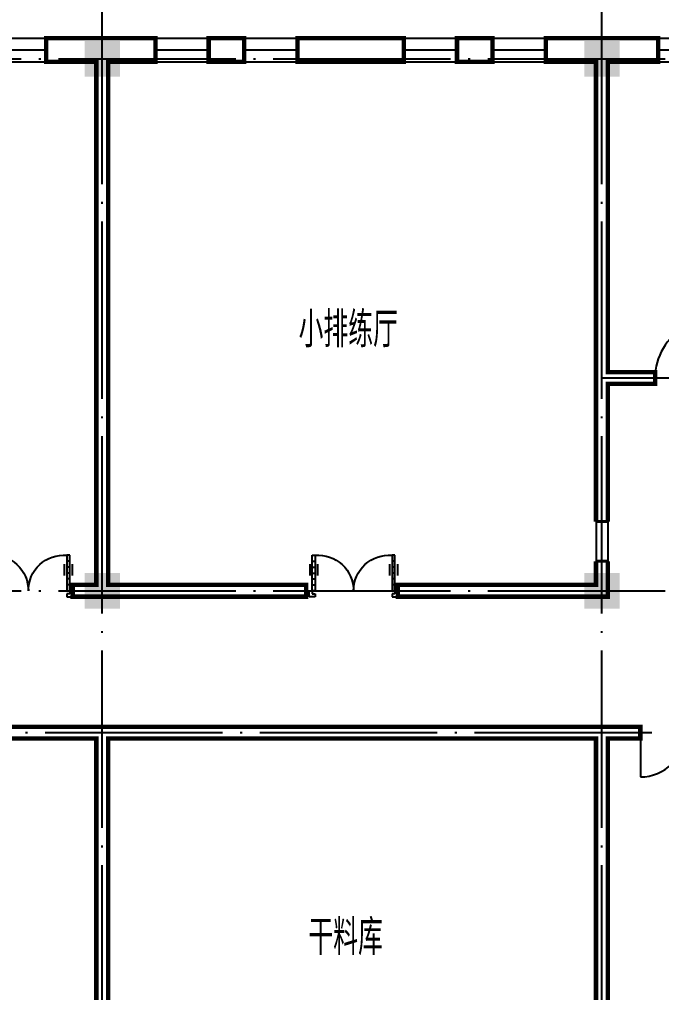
# Model space of a CAD drawing. Extents: x -55219 to 470149, y 494712 to 780039.
# Drawn here: x 142360 to 153219, y 752294 to 768755 of the extents above; entities that cross this region are included whole.
import ezdxf
from ezdxf.enums import TextEntityAlignment as Align

# ---------------------------------------------------------------- set-up
doc = ezdxf.new("R2010")
doc.units = 0
doc.header["$LTSCALE"] = 1500
doc.header["$MEASUREMENT"] = 0
doc.linetypes.add('DOTE', pattern=[2.4200000000000004, 2, -0.2, 0.02, -0.2])
doc.layers.get('0').update_dxf_attribs({"linetype": 'CONTINUOUS'})
for name, color, linetype in [('COLUMN', 7, 'CONTINUOUS'), ('DOTE', 1, 'DOTE'), ('LVTRY', 6, 'CONTINUOUS'), ('PUB_TEXT', 7, 'CONTINUOUS'), ('PUB_WALL', 255, 'CONTINUOUS'), ('WALL', 255, 'CONTINUOUS'), ('WINDOW', 2, 'CONTINUOUS'), ('WINDOW_TEXT', 7, 'CONTINUOUS')]:
    doc.layers.add(name, color=color, linetype=linetype)
doc.styles.add('_HZTXT', font='txt.shx', dxfattribs={"width": 0.8, "bigfont": 'hztxt.shx'})
doc.styles.add('SIMPLEX', font='SIMPLEX.SHX')

# ---------------------------------------------------------------- blocks, each defined once
blk = doc.blocks.new('_WBLK')
for p, q in [((-0.5, 0.5), (0.5, 0.5)), ((-0.5, 0), (0.5, 0)), ((-0.4999999999999999, -0.5), (0.5, -0.5))]:
    blk.add_line(p, q)
at = {"layer": 'WINDOW_TEXT', "style": 'SIMPLEX', "flags": 9}
blk.add_attdef('A', text='', height=1, dxfattribs=at).set_placement((0, 1.5), align=Align.MIDDLE)
blk = doc.blocks.new('_FZH')
blk.add_solid([(0.5, 0.5), (0.5, -0.5), (-0.5, 0.5), (-0.5, -0.5)])
blk = doc.blocks.new('_DBLK')
blk.add_line((-0.5, 0), (2.220446049250313e-16, -0.8660254037844385))
blk.add_arc((-0.5, 0), 1, 300.0000000000001, 0)
at = {"layer": 'WINDOW_TEXT', "style": 'SIMPLEX', "flags": 9}
blk.add_attdef('A', text='', height=1, dxfattribs=at).set_placement((0, 1.5), align=Align.MIDDLE)
blk = doc.blocks.new('M_A11UZJ')
for p, q in [((0.5000000000002999, 0), (0.5000000000002999, 0.4999999999992998)), ((-0.4999999999992997, -0.4999999999992998), (-0.4999999999992997, 0))]:
    blk.add_line(p, q)
for centre, start, end in [((-0.4999999999992997, 0), 0, 1.477046709216281e-14), ((0.4999999999992998, 0), 90, 180), ((-0.4999999999992997, 0), 270, 0)]:
    blk.add_arc(centre, 0.4999999999992998, start, end)
blk = doc.blocks.new('M_A21OEG')
for p, q in [((-0.4666666666671263, 1.006460100447329e-12), (-0.4666666666671126, 0.4000000000014053)), ((-0.4666666666671263, 1.006460100447329e-12), (-0.4666666666671126, 0.4000000000014053)), ((-0.4666666666671126, 0.4000000000014053), (-0.433333333333754, 0.4000000000014087)), ((-0.4666666666671263, 1.006460100447329e-12), (-0.4666666666671126, 0.4000000000014053)), ((-0.4666666666671229, 0.3333333333346709), (-0.4333333333337506, 0.3333333333346745)), ((-0.433333333333754, 0.4000000000014087), (-0.4333333333337575, 1.006460100447329e-12)), ((-0.433333333333754, 0.4000000000014087), (-0.4333333333337575, 1.006460100447329e-12)), ((0.4333333333337642, 0.4000000000014053), (0.4333333333337711, 9.996009945714518e-13)), ((0.4666666666671331, 0.4000000000014053), (0.4333333333337642, 0.4000000000014053)), ((0.4666666666671365, 0.3333333333346709), (0.4333333333337676, 0.3333333333346709)), ((0.4666666666671331, 1.006460100447329e-12), (0.4666666666671331, 0.4000000000014053)), ((-0.4948631697604643, 0.3004682311042859), (-0.4948631697604746, 0.1721992475506417)), ((-0.4666666666671297, 0.2666666666679402), (-0.433333333333754, 0.2666666666679333)), ((-0.4051368302404091, 0.3004682311042824), (-0.4051368302404091, 0.1721992475506348)), ((0.4051368302404192, 0.300468231104279), (0.4051368302404192, 0.1721992475506313)), ((0.4666666666671365, 0.2666666666679333), (0.4333333333337642, 0.2666666666679298)), ((0.4948631697604814, 0.3004682311042824), (0.4948631697604883, 0.1721992475506417)), ((-0.4666666666671263, 0.2000000000012059), (-0.4333333333337575, 0.2000000000012059)), ((-0.4666666666671229, 0.1333333333344716), (-0.4333333333337575, 0.1333333333344819)), ((0.4666666666671331, 0.2000000000012059), (0.4333333333337711, 0.200000000001199)), ((0.4666666666671365, 0.1333333333344716), (0.4333333333337676, 0.1333333333344716)), ((-0.5000000000004917, 1.009889653385268e-12), (-0.4666666666671263, 1.006460100447329e-12)), ((-0.5000000000004917, -0.0666666666657278), (-0.5000000000004917, 1.009889653385268e-12)), ((-0.5000000000004917, -0.0666666666657278), (-0.5000000000004917, 1.009889653385268e-12)), ((-0.4666666666671263, 0.06666666666773044), (-0.4333333333337608, 0.06666666666774074)), ((-0.4666666666671263, 1.006460100447329e-12), (-0.4666666666671229, -0.03333333333235897)), ((-0.4333333333337575, 1.006460100447329e-12), (-0.4666666666671263, 1.006460100447329e-12)), ((-0.4333333333337575, 1.006460100447329e-12), (-0.4666666666671263, 1.006460100447329e-12)), ((-0.4666666666671263, 1.006460100447329e-12), (-0.4666666666671229, -0.03333333333235897)), ((-0.4333333333337575, 1.006460100447329e-12), (-0.4666666666671263, 1.006460100447329e-12)), ((0.4666666666671365, 0.06666666666773387), (0.4333333333337642, 0.06666666666773044)), ((0.4333333333337711, 9.996009945714518e-13), (0.4666666666671331, 1.006460100447329e-12)), ((0.4666666666671331, 1.006460100447329e-12), (0.4666666666671331, -0.03333333333236239)), ((0.5000000000005019, 1.006460100447329e-12), (0.4666666666671331, 1.006460100447329e-12)), ((0.500000000000495, -0.06666666666572438), (0.500000000000495, 1.013319206323207e-12)), ((-0.433333333333754, -0.0666666666657278), (-0.5000000000004917, -0.0666666666657278)), ((-0.4666666666671229, -0.03333333333235897), (-0.433333333333754, -0.03333333333235897)), ((-0.433333333333754, -0.03333333333235897), (-0.433333333333754, -0.0666666666657278)), ((0.4666666666671331, -0.03333333333236239), (0.4333333333337676, -0.03333333333235897)), ((0.4333333333337676, -0.03333333333235897), (0.4333333333337676, -0.0666666666657278)), ((0.4333333333337676, -0.0666666666657278), (0.500000000000495, -0.06666666666572438))]:
    blk.add_line(p, q)
for centre, start, end in [((-0.399997579614585, 0.001391510974531162), 359.8006803331529, 94.780539752124), ((0.3999975796145881, 0.001391510974527732), 85.21946024787614, 180.1993196668473)]:
    blk.add_arc(centre, 0.4000000000003999, start, end)

msp = doc.modelspace()

# ---------------------------------------------------------------- linework, layer by layer
at = {"layer": 'DOTE'}
for p, q in [((143760.4958555294, 700628.414607193), (143760.4958555294, 770865.1463437126)), ((152210.4958555293, 700628.4146071929), (152210.4958555293, 770865.1463437126)), ((99460.49585552939, 768090.3728899114), (171810.4958555293, 768090.3728899114)), ((152210.4958555293, 762690.3728899113), (157910.4958555294, 762690.3728899114)), ((99460.49585552944, 759090.3728899114), (180472.7041878171, 759090.3728899114)), ((99234.71507108543, 756690.3728899114), (161210.4958555294, 756690.3728899115))]:
    msp.add_line(p, q, dxfattribs=at)
at = {"layer": 'LVTRY'}
msp.add_line((152310.4958555294, 760260.3728899114), (152310.4958555294, 759590.3728899114), dxfattribs=at)
at = {"layer": 'LVTRY', "const_width": 50}
for points in [[(152310.4958555293, 760260.3728899114), (152110.4958555294, 760260.3728899114)], [(152110.4958555294, 759590.3728899114), (152310.4958555292, 759590.3728899114)]]:
    msp.add_lwpolyline(points, dxfattribs=at)
at = {"layer": 'PUB_WALL', "const_width": 75}
for points in [[(144660.4958555294, 768040.3728899114), (143860.4958555294, 768040.3728899114), (143860.4958555294, 759190.3728899114), (147210.4958555294, 759190.3728899114), (147210.4958555294, 758990.3728899114), (143260.4958555293, 758990.3728899114), (143260.4958555293, 759190.3728899114), (143660.4958555294, 759190.3728899114), (143660.4958555294, 768040.3728899114), (142810.4958555294, 768040.3728899114), (142810.4958555294, 768440.3728899113), (144660.4958555294, 768440.3728899113), (144660.4958555294, 768040.3728899115)], [(144660.4958555294, 768040.3728899114), (143860.4958555294, 768040.3728899114), (143860.4958555294, 759190.3728899114), (147210.4958555294, 759190.3728899114), (147210.4958555294, 758990.3728899114), (143260.4958555293, 758990.3728899114), (143260.4958555293, 759190.3728899114), (143660.4958555294, 759190.3728899114), (143660.4958555294, 768040.3728899114), (142810.4958555294, 768040.3728899114), (142810.4958555294, 768440.3728899113), (144660.4958555294, 768440.3728899113), (144660.4958555294, 768040.3728899115)], [(147060.4958555294, 768440.3728899113), (148860.4958555294, 768440.3728899113), (148860.4958555294, 768040.3728899114), (147060.4958555296, 768040.3728899114), (147060.4958555295, 768440.3728899114)], [(147060.4958555294, 768440.3728899113), (148860.4958555294, 768440.3728899113), (148860.4958555294, 768040.3728899114), (147060.4958555296, 768040.3728899114), (147060.4958555295, 768440.3728899114)], [(152310.4958555294, 760260.3728899114), (152310.4958555293, 762590.3728899113), (153110.4958555293, 762590.3728899114), (153110.4958555294, 762790.3728899114), (152310.4958555294, 762790.3728899114), (152310.4958555293, 768040.3728899114), (153160.4958555294, 768040.3728899114), (153160.4958555294, 768440.3728899114), (151260.4958555294, 768440.3728899114), (151260.4958555294, 768040.3728899114), (152110.4958555294, 768040.3728899114), (152110.4958555294, 760260.3728899114)], [(152310.4958555294, 760260.3728899114), (152310.4958555293, 762590.3728899113), (153110.4958555293, 762590.3728899114), (153110.4958555294, 762790.3728899114), (152310.4958555294, 762790.3728899114), (152310.4958555293, 768040.3728899114), (153160.4958555294, 768040.3728899114), (153160.4958555294, 768440.3728899114), (151260.4958555294, 768440.3728899114), (151260.4958555294, 768040.3728899114), (152110.4958555294, 768040.3728899114), (152110.4958555294, 760260.3728899114)], [(152110.4958555294, 759590.3728899114), (152110.4958555294, 759190.3728899114), (148760.4958555294, 759190.3728899114), (148760.4958555293, 758990.3728899114), (152310.4958555294, 758990.3728899114), (152310.4958555294, 759590.3728899114)], [(152110.4958555294, 759590.3728899114), (152110.4958555294, 759190.3728899114), (148760.4958555294, 759190.3728899114), (148760.4958555293, 758990.3728899114), (152310.4958555294, 758990.3728899114), (152310.4958555294, 759590.3728899114)], [(130200.4958555294, 756790.3728899114), (135410.4958555293, 756790.3728899114), (139410.4958555294, 756790.3728899114), (143860.4958555294, 756790.3728899114), (147860.4958555294, 756790.3728899114), (152110.4958555294, 756790.3728899113)], [(130200.4958555294, 756790.3728899114), (135410.4958555293, 756790.3728899114), (139410.4958555294, 756790.3728899114), (143860.4958555294, 756790.3728899114), (147860.4958555294, 756790.3728899114), (152110.4958555294, 756790.3728899113)], [(143260.4958555294, 749990.3728899115), (143860.4958555296, 749990.3728899113), (144260.4958555294, 749990.3728899114), (144260.4958555294, 750190.3728899114), (143860.4958555295, 750190.3728899114), (143860.4958555294, 756590.3728899114), (152110.4958555293, 756590.3728899114), (152110.4958555293, 750190.3728899114), (151710.4958555294, 750190.3728899114), (151710.4958555294, 749990.3728899114), (152310.4958555293, 749990.3728899114), (152310.4958555294, 756590.3728899114), (152860.4958555294, 756590.3728899114), (152860.4958555293, 756790.3728899113), (152110.4958555293, 756790.3728899114)], [(143260.4958555294, 749990.3728899115), (143860.4958555296, 749990.3728899113), (144260.4958555294, 749990.3728899114), (144260.4958555294, 750190.3728899114), (143860.4958555295, 750190.3728899114), (143860.4958555294, 756590.3728899114), (152110.4958555293, 756590.3728899114), (152110.4958555293, 750190.3728899114), (151710.4958555294, 750190.3728899114), (151710.4958555294, 749990.3728899114), (152310.4958555293, 749990.3728899114), (152310.4958555293, 756590.3728899114), (152860.4958555294, 756590.3728899114), (152860.4958555293, 756790.3728899113), (152110.4958555293, 756790.3728899114)], [(143260.4958555294, 750190.3728899115), (143660.4958555295, 750190.3728899114), (143660.4958555294, 756590.3728899114), (135410.4958555293, 756590.3728899114), (135410.4958555294, 750190.3728899114), (135810.4958555294, 750190.3728899114), (135810.4958555294, 749990.3728899114), (135210.4958555294, 749990.3728899114), (134810.4958555294, 749990.3728899114), (134810.4958555294, 750190.3728899114), (135210.4958555294, 750190.3728899114), (135210.4958555294, 756590.3728899114), (130200.4958555295, 756590.3728899114)], [(130200.4958555295, 756590.3728899114), (135210.4958555294, 756590.3728899114), (135210.4958555294, 750190.3728899114), (134810.4958555294, 750190.3728899114), (134810.4958555294, 749990.3728899114), (135210.4958555294, 749990.3728899114), (135810.4958555294, 749990.3728899114), (135810.4958555294, 750190.3728899114), (135410.4958555294, 750190.3728899114), (135410.4958555293, 756590.3728899114), (143660.4958555294, 756590.3728899114), (143660.4958555295, 750190.3728899114), (143260.4958555294, 750190.3728899115)]]:
    msp.add_lwpolyline(points, dxfattribs=at)
for points in [[(145560.4958555294, 768040.3728899114), (145560.4958555294, 768440.3728899113), (146160.4958555294, 768440.3728899113), (146160.4958555296, 768040.3728899114)], [(145560.4958555294, 768440.3728899113), (146160.4958555294, 768440.3728899113), (146160.4958555296, 768040.3728899114), (145560.4958555294, 768040.3728899114)], [(149760.4958555294, 768040.3728899114), (149760.4958555294, 768440.3728899113), (150360.4958555293, 768440.3728899113), (150360.4958555294, 768040.3728899114)], [(149760.4958555294, 768440.3728899113), (150360.4958555293, 768440.3728899113), (150360.4958555294, 768040.3728899114), (149760.4958555294, 768040.3728899114)]]:
    msp.add_lwpolyline(points, close=True, dxfattribs=at)
at = {"layer": 'WALL'}
for p, q in [((142810.4958555294, 768440.3728899113), (142810.4958555294, 768040.3728899114)), ((142810.4958555294, 768440.3728899113), (144660.4958555294, 768440.3728899113)), ((144660.4958555294, 768440.3728899113), (144660.4958555294, 768040.3728899115)), ((145560.4958555294, 768440.3728899113), (145560.4958555294, 768040.3728899114)), ((145560.4958555294, 768440.3728899113), (146160.4958555294, 768440.3728899113)), ((146160.4958555294, 768440.3728899113), (146160.4958555296, 768040.3728899114)), ((147060.4958555295, 768440.3728899114), (147060.4958555296, 768040.3728899114)), ((147060.4958555294, 768440.3728899113), (148860.4958555294, 768440.3728899113)), ((148860.4958555294, 768440.3728899113), (148860.4958555294, 768040.3728899114)), ((149760.4958555294, 768440.3728899113), (149760.4958555294, 768040.3728899114)), ((149760.4958555294, 768440.3728899113), (150360.4958555293, 768440.3728899113)), ((150360.4958555293, 768440.3728899113), (150360.4958555294, 768040.3728899114)), ((151260.4958555294, 768440.3728899114), (151260.4958555294, 768040.3728899114)), ((151260.4958555294, 768440.3728899114), (153160.4958555294, 768440.3728899114)), ((153160.4958555294, 768440.3728899114), (153160.4958555294, 768040.3728899114)), ((142810.4958555294, 768040.3728899114), (143660.4958555294, 768040.3728899114)), ((143660.4958555294, 768040.3728899114), (143660.4958555294, 759190.3728899114)), ((143860.4958555294, 768040.3728899114), (144660.4958555294, 768040.3728899114)), ((143860.4958555294, 768040.3728899114), (143860.4958555294, 759190.3728899114)), ((145560.4958555294, 768040.3728899114), (146160.4958555296, 768040.3728899114)), ((147060.4958555296, 768040.3728899114), (148860.4958555294, 768040.3728899114)), ((149760.4958555294, 768040.3728899114), (150360.4958555294, 768040.3728899114)), ((151260.4958555294, 768040.3728899114), (152110.4958555294, 768040.3728899114)), ((152110.4958555294, 768040.3728899114), (152110.4958555294, 759190.3728899114)), ((152310.4958555293, 768040.3728899114), (153160.4958555294, 768040.3728899114)), ((152310.4958555293, 768040.3728899114), (152310.4958555294, 762790.3728899114)), ((152310.4958555294, 762790.3728899114), (153110.4958555294, 762790.3728899114)), ((153110.4958555294, 762790.3728899114), (153110.4958555293, 762590.3728899114)), ((153110.4958555293, 762590.3728899114), (152310.4958555293, 762590.3728899113)), ((152310.4958555293, 762590.3728899113), (152310.4958555294, 760260.3728899114)), ((152310.4958555294, 759590.3728899114), (152310.4958555294, 758990.3728899114)), ((143260.4958555293, 759190.3728899114), (143260.4958555293, 758990.3728899114)), ((143660.4958555294, 759190.3728899114), (143260.4958555293, 759190.3728899114)), ((143860.4958555294, 759190.3728899114), (147210.4958555294, 759190.3728899114)), ((147210.4958555294, 759190.3728899114), (147210.4958555294, 758990.3728899114)), ((148760.4958555294, 759190.3728899114), (152110.4958555294, 759190.3728899114)), ((148760.4958555294, 759190.3728899114), (148760.4958555293, 758990.3728899114)), ((147210.4958555294, 758990.3728899114), (143260.4958555293, 758990.3728899114)), ((152310.4958555294, 758990.3728899114), (148760.4958555293, 758990.3728899114)), ((143860.4958555294, 756790.3728899114), (139410.4958555294, 756790.3728899114)), ((147860.4958555294, 756790.3728899114), (143860.4958555294, 756790.3728899114)), ((152110.4958555294, 756790.3728899113), (147860.4958555294, 756790.3728899114)), ((152860.4958555293, 756790.3728899113), (152110.4958555293, 756790.3728899114)), ((152860.4958555294, 756590.3728899114), (152860.4958555293, 756790.3728899113)), ((135410.4958555293, 756590.3728899114), (143660.4958555294, 756590.3728899114)), ((143660.4958555294, 756590.3728899114), (143660.4958555295, 750190.3728899114)), ((143860.4958555294, 756590.3728899114), (152110.4958555294, 756590.3728899114)), ((143860.4958555294, 756590.3728899114), (143860.4958555295, 750190.3728899114)), ((152110.4958555293, 756590.3728899114), (152110.4958555293, 750190.3728899114)), ((152310.4958555294, 756590.3728899114), (152860.4958555294, 756590.3728899114)), ((152310.4958555293, 756590.3728899114), (152310.4958555293, 749990.3728899114))]:
    msp.add_line(p, q, dxfattribs=at)

# ---------------------------------------------------------------- block references
at = {"layer": 'COLUMN', "xscale": 600, "yscale": 600, "zscale": 600}
for p in [(143760.4958555294, 768090.3728899114), (152210.4958555293, 768090.3728899115), (143760.4958555294, 759090.3728899114), (152210.4958555293, 759090.3728899115)]:
    msp.add_blockref('_FZH', p, dxfattribs=at)
at = {"layer": 'WINDOW', "xscale": 900, "zscale": 900}
for p, yscale in [((142360.4958555295, 768240.3728899114), 399.9999999998836), ((145110.4958555294, 768240.3728899114), 399.9999999998253), ((146610.4958555296, 768240.3728899114), 399.9999999999417), ((149310.4958555296, 768240.3728899114), 399.9999999998836), ((150810.4958555293, 768240.3728899114), 399.9999999999417), ((153610.4958555294, 768240.3728899114), 399.9999999999417)]:
    msp.add_blockref('_WBLK', p, dxfattribs=dict(at, yscale=yscale))
at = {"layer": 'WINDOW', "rotation": 180}
for name, p, xscale, yscale, zscale in [('_DBLK', (153610.4958555294, 762690.3728899115), 1000, 1000, 1000), ('M_A21OEG', (142510.4958555294, 759090.3728899114), 1500, -1500, 1500), ('M_A21OEG', (148010.4958555294, 759090.3728899114), 1500, -1500, 1500), ('M_A11UZJ', (153610.4958555293, 756690.3728899114), 1500, 1500, 1500)]:
    msp.add_blockref(name, p, dxfattribs=dict(at, xscale=xscale, yscale=yscale, zscale=zscale))

# ---------------------------------------------------------------- texts
at = {"layer": 'PUB_TEXT', "style": '_HZTXT', "width": 0.7}
for s, p in [('小排练厅', (147080.6692875765, 763209.1061641958)), ('干料库', (147246.0577904208, 752928.5233356169))]:
    msp.add_text(s, height=600, dxfattribs=at).set_placement(p)

doc.saveas('drawing.dxf')
